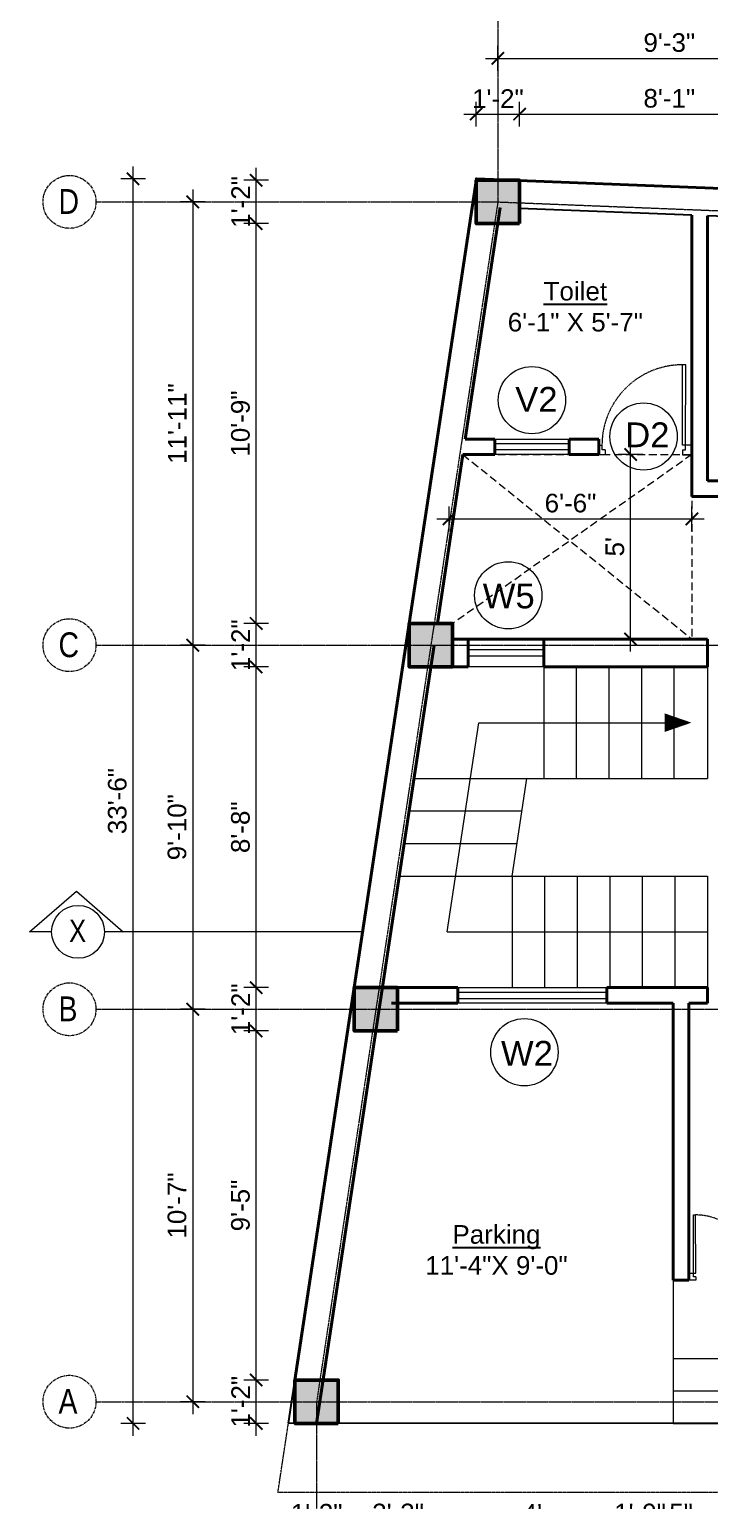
# Model space of a CAD drawing. Header units: inches. Extents: x 135267 to 147066, y -21506 to -19082.
# Drawn here: x 143731.6 to 143950.9, y -19794.2 to -19319.4 of the extents above; entities that cross this region are included whole.
import ezdxf

# ---------------------------------------------------------------- set-up
doc = ezdxf.new("R2010")
doc.units = ezdxf.units.IN
doc.header["$LTSCALE"] = 0.5
doc.header["$MEASUREMENT"] = 0
doc.header["$PDMODE"] = 66
doc.linetypes.add('CENTER', pattern=[2, 1.25, -0.25, 0.25, -0.25])
doc.linetypes.add('HIDDEN', pattern=[0.375, 0.25, -0.125])
for name, color, linetype, lineweight in [('Annotate-Lite.w', 177, 'Continuous', 9), ('Annotations-Bold.w', 177, 'Continuous', 13), ('C-COLUMN', 1, 'Continuous', 50), ('DIM', 4, 'Continuous', 5), ('DIM 1-100', 4, 'Continuous', 13), ('Door-Window.w', 4, 'Continuous', 15), ('HACTH', 253, 'Continuous', 9), ('stair', 132, 'Continuous', 13), ('TEXT', 220, 'Continuous', 9), ('Toilet', 7, 'Continuous', 25), ('wall', 1, 'Continuous', 40), ('window', 4, 'Continuous', 13)]:
    doc.layers.add(name, color=color, linetype=linetype, lineweight=lineweight)
doc.styles.add('ARAIL', font='ARIALN.TTF')
doc.styles.add('arial.', font='arial.ttf')
doc.styles.add('gaurav', font='arial.ttf')
doc.styles.get("Standard").update_dxf_attribs({"font": 'arial.ttf'})
doc.dimstyles.new('1 by 96', dxfattribs={"dimtxt": 6, "dimasz": 4, "dimexe": 4, "dimexo": 4, "dimgap": 2, "dimtad": 1, "dimdec": 0, "dimzin": 0, "dimdsep": 46, "dimlunit": 4, "dimtxsty": 'Standard', "dimblk": 'ARCHTICK', "dimcen": 0, "dimdle": 4, "dimadec": 0, "dimazin": 0, "dimtfac": 1, "dimtdec": 0, "dimtix": 1, "dimtofl": 0, "dimtmove": 1, "dimatfit": 3, "dimldrblk": 'ARCHTICK', "dimfxl": 4, "dimfxlon": 1, "dimtolj": 1, "dimtzin": 0, "dimlwd": -1, "dimlwe": -1, "dimarcsym": 0})

# ---------------------------------------------------------------- blocks, each defined once
blk = doc.blocks.new('FDFDRE')
at = {"ltscale": 3}
for p, q in [((165701.11, -58637.82), (165701.1, -58641.5)), ((165704.78, -58637.83), (165701.11, -58637.82)), ((165704.78, -58639.66), (165704.78, -58637.83)), ((165766.98, -58637.83), (165770.65, -58637.82)), ((165766.98, -58639.66), (165766.98, -58637.83)), ((165770.65, -58637.82), (165770.65, -58641.5)), ((165701.1, -58641.5), (165703.55, -58641.5)), ((165703.55, -58641.5), (165703.53, -58672.63)), ((165704.78, -58639.66), (165703.55, -58639.66)), ((165703.55, -58639.66), (165703.55, -58641.5)), ((165703.55, -58641.5), (165704.78, -58641.5)), ((165704.78, -58641.5), (165704.76, -58672.65)), ((165766.98, -58639.66), (165768.2, -58639.66)), ((165766.98, -58641.5), (165767, -58672.65)), ((165768.2, -58641.5), (165766.98, -58641.5)), ((165768.2, -58639.66), (165768.2, -58641.5)), ((165770.65, -58641.5), (165768.2, -58641.5)), ((165768.2, -58641.5), (165768.22, -58672.63)), ((165703.53, -58672.63), (165704.76, -58672.65)), ((165768.22, -58672.63), (165767, -58672.65))]:
    blk.add_line(p, q, dxfattribs=at)
at = {"layer": 'Door-Window.w', "color": 9, "linetype": 'HIDDEN', "lineweight": 18}
for centre, start, end in [((165704.78, -58641.5), 269.96183, 3.38353), ((165766.98, -58641.5), 176.61647, 270.03817)]:
    blk.add_arc(centre, 31.16, start, end, dxfattribs=at)
blk = doc.blocks.new('3-0')
at = {"ltscale": 3}
for p, q in [((11063.05, 10097.68), (11065.97, 10099.9)), ((11065.25, 10097.81), (11066.71, 10098.92)), ((11065.97, 10099.9), (11066.71, 10098.92)), ((11063.05, 10097.68), (11064.53, 10095.73)), ((11065.99, 10096.84), (11064.53, 10095.73)), ((11065.99, 10096.84), (11065.25, 10097.81)), ((11085.5, 10074.13), (11110.32, 10092.96)), ((11111.05, 10091.97), (11110.32, 10092.96)), ((11086.24, 10073.15), (11111.05, 10091.97)), ((11084.04, 10073.02), (11082.57, 10071.91)), ((11082.57, 10071.91), (11084.79, 10068.98)), ((11084.04, 10073.02), (11084.78, 10072.04)), ((11084.78, 10072.04), (11086.24, 10073.15)), ((11084.79, 10068.98), (11087.72, 10071.2)), ((11086.24, 10073.15), (11085.5, 10074.13)), ((11087.72, 10071.2), (11086.24, 10073.15))]:
    blk.add_line(p, q, dxfattribs=at)
at = {"layer": 'Door-Window.w', "color": 9, "linetype": 'HIDDEN', "lineweight": 18}
blk.add_arc((11085.5, 10074.13), 31.16, 37.1906, 127.1465, dxfattribs=at)
blk = doc.blocks.new('_ArchTick')
at = {"color": 0, "linetype": 'ByBlock', "const_width": 0.15}
blk.add_lwpolyline([(-0.5, -0.5), (0.5, 0.5)], dxfattribs=at)
blk = doc.blocks.new('*D33')
at = {"layer": 'Defpoints', "color": 0, "transparency": 16777216}
for p in [(143804.7, -19755.27), (143817.19, -19755.27), (143817.19, -19769.27)]:
    blk.add_point(p, dxfattribs=at)
at = {"layer": 'DIM 1-100', "color": 0, "transparency": 16777216}
for p, q in [((143808.7, -19755.27), (143800.7, -19755.27)), ((143804.7, -19773.27), (143804.7, -19751.27)), ((143808.7, -19769.27), (143800.7, -19769.27))]:
    blk.add_line(p, q, dxfattribs=at)
at = {"layer": 'DIM 1-100', "color": 0, "transparency": 16777216, "xscale": 4, "yscale": 4, "zscale": 4}
for p, rotation in [((143804.7, -19755.27), 90), ((143804.7, -19769.27), 270)]:
    blk.add_blockref('_ArchTick', p, dxfattribs=dict(at, rotation=rotation))
at = {"layer": 'DIM 1-100', "color": 0, "transparency": 16777216, "insert": (143799.69, -19762.27), "char_height": 6, "attachment_point": 5, "rotation": 90}
blk.add_mtext('\\A1;1\'-2"', dxfattribs=at)
blk = doc.blocks.new('*D34')
at = {"layer": 'Defpoints', "color": 0, "transparency": 16777216}
for p in [(143804.7, -19642.62), (143836.31, -19642.62), (143817.19, -19755.27)]:
    blk.add_point(p, dxfattribs=at)
at = {"layer": 'DIM 1-100', "color": 0, "transparency": 16777216}
for p, q in [((143804.7, -19759.27), (143804.7, -19638.62)), ((143808.7, -19642.62), (143800.7, -19642.62)), ((143808.7, -19755.27), (143800.7, -19755.27))]:
    blk.add_line(p, q, dxfattribs=at)
at = {"layer": 'DIM 1-100', "color": 0, "transparency": 16777216, "xscale": 4, "yscale": 4, "zscale": 4}
for p, rotation in [((143804.7, -19642.62), 90), ((143804.7, -19755.27), 270)]:
    blk.add_blockref('_ArchTick', p, dxfattribs=dict(at, rotation=rotation))
at = {"layer": 'DIM 1-100', "color": 0, "transparency": 16777216, "insert": (143799.64, -19698.95), "char_height": 6, "attachment_point": 5, "rotation": 90}
blk.add_mtext('\\A1;9\'-5"', dxfattribs=at)
blk = doc.blocks.new('*D35')
at = {"layer": 'Defpoints', "color": 0, "transparency": 16777216}
for p in [(143804.7, -19628.62), (143836.31, -19628.62), (143836.31, -19642.62)]:
    blk.add_point(p, dxfattribs=at)
at = {"layer": 'DIM 1-100', "color": 0, "transparency": 16777216}
for p, q in [((143804.7, -19646.62), (143804.7, -19624.62)), ((143808.7, -19628.62), (143800.7, -19628.62)), ((143808.7, -19642.62), (143800.7, -19642.62))]:
    blk.add_line(p, q, dxfattribs=at)
at = {"layer": 'DIM 1-100', "color": 0, "transparency": 16777216, "xscale": 4, "yscale": 4, "zscale": 4}
for p, rotation in [((143804.7, -19628.62), 90), ((143804.7, -19642.62), 270)]:
    blk.add_blockref('_ArchTick', p, dxfattribs=dict(at, rotation=rotation))
at = {"layer": 'DIM 1-100', "color": 0, "transparency": 16777216, "insert": (143799.69, -19635.62), "char_height": 6, "attachment_point": 5, "rotation": 90}
blk.add_mtext('\\A1;1\'-2"', dxfattribs=at)
blk = doc.blocks.new('*D36')
at = {"layer": 'Defpoints', "color": 0, "transparency": 16777216}
for p in [(143804.7, -19525.12), (143854.05, -19525.12), (143836.31, -19628.62)]:
    blk.add_point(p, dxfattribs=at)
at = {"layer": 'DIM 1-100', "color": 0, "transparency": 16777216}
for p, q in [((143804.7, -19632.62), (143804.7, -19521.12)), ((143808.7, -19525.12), (143800.7, -19525.12)), ((143808.7, -19628.62), (143800.7, -19628.62))]:
    blk.add_line(p, q, dxfattribs=at)
at = {"layer": 'DIM 1-100', "color": 0, "transparency": 16777216, "xscale": 4, "yscale": 4, "zscale": 4}
for p, rotation in [((143804.7, -19525.12), 90), ((143804.7, -19628.62), 270)]:
    blk.add_blockref('_ArchTick', p, dxfattribs=dict(at, rotation=rotation))
at = {"layer": 'DIM 1-100', "color": 0, "transparency": 16777216, "insert": (143799.64, -19576.87), "char_height": 6, "attachment_point": 5, "rotation": 90}
blk.add_mtext('\\A1;8\'-8"', dxfattribs=at)
blk = doc.blocks.new('*D37')
at = {"layer": 'Defpoints', "color": 0, "transparency": 16777216}
for p in [(143804.7, -19511.12), (143854.05, -19511.12), (143854.05, -19525.12)]:
    blk.add_point(p, dxfattribs=at)
at = {"layer": 'DIM 1-100', "color": 0, "transparency": 16777216}
for p, q in [((143804.7, -19529.12), (143804.7, -19507.12)), ((143808.7, -19511.12), (143800.7, -19511.12)), ((143808.7, -19525.12), (143800.7, -19525.12))]:
    blk.add_line(p, q, dxfattribs=at)
at = {"layer": 'DIM 1-100', "color": 0, "transparency": 16777216, "xscale": 4, "yscale": 4, "zscale": 4}
for p, rotation in [((143804.7, -19511.12), 90), ((143804.7, -19525.12), 270)]:
    blk.add_blockref('_ArchTick', p, dxfattribs=dict(at, rotation=rotation))
at = {"layer": 'DIM 1-100', "color": 0, "transparency": 16777216, "insert": (143799.69, -19518.12), "char_height": 6, "attachment_point": 5, "rotation": 90}
blk.add_mtext('\\A1;1\'-2"', dxfattribs=at)
blk = doc.blocks.new('*D38')
at = {"layer": 'Defpoints', "color": 0, "transparency": 16777216}
for p in [(143804.7, -19382.06), (143875.66, -19382.06), (143854.05, -19511.12)]:
    blk.add_point(p, dxfattribs=at)
at = {"layer": 'DIM 1-100', "color": 0, "transparency": 16777216}
for p, q in [((143804.7, -19515.12), (143804.7, -19378.06)), ((143808.7, -19382.06), (143800.7, -19382.06)), ((143808.7, -19511.12), (143800.7, -19511.12))]:
    blk.add_line(p, q, dxfattribs=at)
at = {"layer": 'DIM 1-100', "color": 0, "transparency": 16777216, "xscale": 4, "yscale": 4, "zscale": 4}
for p, rotation in [((143804.7, -19382.06), 90), ((143804.7, -19511.12), 270)]:
    blk.add_blockref('_ArchTick', p, dxfattribs=dict(at, rotation=rotation))
at = {"layer": 'DIM 1-100', "color": 0, "transparency": 16777216, "insert": (143799.64, -19446.59), "char_height": 6, "attachment_point": 5, "rotation": 90}
blk.add_mtext('\\A1;10\'-9"', dxfattribs=at)
blk = doc.blocks.new('*D39')
at = {"layer": 'Defpoints', "color": 0, "transparency": 16777216}
for p in [(143804.7, -19368.06), (143875.66, -19368.06), (143875.66, -19382.06)]:
    blk.add_point(p, dxfattribs=at)
at = {"layer": 'DIM 1-100', "color": 0, "transparency": 16777216}
for p, q in [((143804.7, -19386.06), (143804.7, -19364.06)), ((143808.7, -19368.06), (143800.7, -19368.06)), ((143808.7, -19382.06), (143800.7, -19382.06))]:
    blk.add_line(p, q, dxfattribs=at)
at = {"layer": 'DIM 1-100', "color": 0, "transparency": 16777216, "xscale": 4, "yscale": 4, "zscale": 4}
for p, rotation in [((143804.7, -19368.06), 90), ((143804.7, -19382.06), 270)]:
    blk.add_blockref('_ArchTick', p, dxfattribs=dict(at, rotation=rotation))
at = {"layer": 'DIM 1-100', "color": 0, "transparency": 16777216, "insert": (143799.69, -19375.06), "char_height": 6, "attachment_point": 5, "rotation": 90}
blk.add_mtext('\\A1;1\'-2"', dxfattribs=at)
blk = doc.blocks.new('*D40')
at = {"layer": 'Defpoints', "color": 0, "transparency": 16777216}
for p in [(143882.66, -19375.06), (143784.23, -19518.12), (143861.05, -19518.12)]:
    blk.add_point(p, dxfattribs=at)
at = {"layer": 'DIM 1-100', "color": 0, "transparency": 16777216}
for p, q in [((143784.23, -19371.06), (143784.23, -19522.12)), ((143788.23, -19375.06), (143780.23, -19375.06)), ((143788.23, -19518.12), (143780.23, -19518.12))]:
    blk.add_line(p, q, dxfattribs=at)
at = {"layer": 'DIM 1-100', "color": 0, "transparency": 16777216, "xscale": 4, "yscale": 4, "zscale": 4}
for p, rotation in [((143784.23, -19375.06), 90), ((143784.23, -19518.12), 270)]:
    blk.add_blockref('_ArchTick', p, dxfattribs=dict(at, rotation=rotation))
at = {"layer": 'DIM 1-100', "color": 0, "transparency": 16777216, "insert": (143779.22, -19446.59), "char_height": 6, "attachment_point": 5, "rotation": 90}
blk.add_mtext('\\A1;11\'-11"', dxfattribs=at)
blk = doc.blocks.new('*D41')
at = {"layer": 'Defpoints', "color": 0, "transparency": 16777216}
for p in [(143861.05, -19518.12), (143784.23, -19635.62), (143843.31, -19635.62)]:
    blk.add_point(p, dxfattribs=at)
at = {"layer": 'DIM 1-100', "color": 0, "transparency": 16777216}
for p, q in [((143788.23, -19518.12), (143780.23, -19518.12)), ((143784.23, -19514.12), (143784.23, -19639.62)), ((143788.23, -19635.62), (143780.23, -19635.62))]:
    blk.add_line(p, q, dxfattribs=at)
at = {"layer": 'DIM 1-100', "color": 0, "transparency": 16777216, "xscale": 4, "yscale": 4, "zscale": 4}
for p, rotation in [((143784.23, -19518.12), 90), ((143784.23, -19635.62), 270)]:
    blk.add_blockref('_ArchTick', p, dxfattribs=dict(at, rotation=rotation))
at = {"layer": 'DIM 1-100', "color": 0, "transparency": 16777216, "insert": (143779.17, -19576.87), "char_height": 6, "attachment_point": 5, "rotation": 90}
blk.add_mtext('\\A1;9\'-10"', dxfattribs=at)
blk = doc.blocks.new('*D42')
at = {"layer": 'Defpoints', "color": 0, "transparency": 16777216}
for p in [(143843.31, -19635.62), (143784.23, -19762.27), (143824.19, -19762.27)]:
    blk.add_point(p, dxfattribs=at)
at = {"layer": 'DIM 1-100', "color": 0, "transparency": 16777216}
for p, q in [((143784.23, -19631.62), (143784.23, -19766.27)), ((143788.23, -19635.62), (143780.23, -19635.62)), ((143788.23, -19762.27), (143780.23, -19762.27))]:
    blk.add_line(p, q, dxfattribs=at)
at = {"layer": 'DIM 1-100', "color": 0, "transparency": 16777216, "xscale": 4, "yscale": 4, "zscale": 4}
for p, rotation in [((143784.23, -19635.62), 90), ((143784.23, -19762.27), 270)]:
    blk.add_blockref('_ArchTick', p, dxfattribs=dict(at, rotation=rotation))
at = {"layer": 'DIM 1-100', "color": 0, "transparency": 16777216, "insert": (143779.17, -19698.95), "char_height": 6, "attachment_point": 5, "rotation": 90}
blk.add_mtext('\\A1;10\'-7"', dxfattribs=at)
blk = doc.blocks.new('*D43')
at = {"layer": 'Defpoints', "color": 0, "transparency": 16777216}
for p in [(143764.98, -19367.59), (143875.72, -19367.59), (143817.19, -19769.27)]:
    blk.add_point(p, dxfattribs=at)
at = {"layer": 'DIM 1-100', "color": 0, "transparency": 16777216}
for p, q in [((143764.98, -19773.27), (143764.98, -19363.59)), ((143768.98, -19367.59), (143760.98, -19367.59)), ((143768.98, -19769.27), (143760.98, -19769.27))]:
    blk.add_line(p, q, dxfattribs=at)
at = {"layer": 'DIM 1-100', "color": 0, "transparency": 16777216, "xscale": 4, "yscale": 4, "zscale": 4}
for p, rotation in [((143764.98, -19367.59), 90), ((143764.98, -19769.27), 270)]:
    blk.add_blockref('_ArchTick', p, dxfattribs=dict(at, rotation=rotation))
at = {"layer": 'DIM 1-100', "color": 0, "transparency": 16777216, "insert": (143759.91, -19568.43), "char_height": 6, "attachment_point": 5, "rotation": 90}
blk.add_mtext('\\A1;33\'-6"', dxfattribs=at)
blk = doc.blocks.new('*D44')
at = {"layer": 'Defpoints', "color": 0, "transparency": 16777216}
for p in [(143889.66, -19346.72), (143875.66, -19368.06), (143889.66, -19368.06)]:
    blk.add_point(p, dxfattribs=at)
at = {"layer": 'DIM 1-100', "color": 0, "transparency": 16777216}
for p, q in [((143871.66, -19346.72), (143893.66, -19346.72)), ((143875.66, -19350.72), (143875.66, -19342.72)), ((143889.66, -19350.72), (143889.66, -19342.72))]:
    blk.add_line(p, q, dxfattribs=at)
at = {"layer": 'DIM 1-100', "color": 0, "transparency": 16777216, "xscale": 4, "yscale": 4, "zscale": 4, "rotation": 180}
blk.add_blockref('_ArchTick', (143875.66, -19346.72), dxfattribs=at)
at = {"layer": 'DIM 1-100', "color": 0, "transparency": 16777216, "xscale": 4, "yscale": 4, "zscale": 4}
blk.add_blockref('_ArchTick', (143889.66, -19346.72), dxfattribs=at)
at = {"layer": 'DIM 1-100', "color": 0, "transparency": 16777216, "insert": (143882.66, -19341.71), "char_height": 6, "attachment_point": 5}
blk.add_mtext('\\A1;1\'-2"', dxfattribs=at)
blk = doc.blocks.new('*D45')
at = {"layer": 'Defpoints', "color": 0, "transparency": 16777216}
for p in [(143986.25, -19346.72), (143889.66, -19368.06), (143986.25, -19372.5)]:
    blk.add_point(p, dxfattribs=at)
at = {"layer": 'DIM 1-100', "color": 0, "transparency": 16777216}
for p, q in [((143885.66, -19346.72), (143990.25, -19346.72)), ((143889.66, -19350.72), (143889.66, -19342.72)), ((143986.25, -19350.72), (143986.25, -19342.72))]:
    blk.add_line(p, q, dxfattribs=at)
at = {"layer": 'DIM 1-100', "color": 0, "transparency": 16777216, "xscale": 4, "yscale": 4, "zscale": 4, "rotation": 180}
blk.add_blockref('_ArchTick', (143889.66, -19346.72), dxfattribs=at)
at = {"layer": 'DIM 1-100', "color": 0, "transparency": 16777216, "xscale": 4, "yscale": 4, "zscale": 4}
blk.add_blockref('_ArchTick', (143986.25, -19346.72), dxfattribs=at)
at = {"layer": 'DIM 1-100', "color": 0, "transparency": 16777216, "insert": (143937.96, -19341.66), "char_height": 6, "attachment_point": 5}
blk.add_mtext('\\A1;8\'-1"', dxfattribs=at)
blk = doc.blocks.new('*D66')
at = {"layer": 'Defpoints', "color": 0, "transparency": 16777216}
for p in [(143993.25, -19328.72), (143882.66, -19368.06), (143993.25, -19372.23)]:
    blk.add_point(p, dxfattribs=at)
at = {"layer": 'DIM 1-100', "color": 0, "transparency": 16777216}
for p, q in [((143882.66, -19332.72), (143882.66, -19324.72)), ((143993.25, -19332.72), (143993.25, -19324.72)), ((143878.66, -19328.72), (143997.25, -19328.72))]:
    blk.add_line(p, q, dxfattribs=at)
at = {"layer": 'DIM 1-100', "color": 0, "transparency": 16777216, "xscale": 4, "yscale": 4, "zscale": 4, "rotation": 180}
blk.add_blockref('_ArchTick', (143882.66, -19328.72), dxfattribs=at)
at = {"layer": 'DIM 1-100', "color": 0, "transparency": 16777216, "xscale": 4, "yscale": 4, "zscale": 4}
blk.add_blockref('_ArchTick', (143993.25, -19328.72), dxfattribs=at)
at = {"layer": 'DIM 1-100', "color": 0, "transparency": 16777216, "insert": (143937.96, -19323.66), "char_height": 6, "attachment_point": 5}
blk.add_mtext('\\A1;9\'-3"', dxfattribs=at)
blk = doc.blocks.new('*D68')
at = {"layer": 'Defpoints', "color": 0, "transparency": 16777216}
for p in [(143875.72, -19310.72), (143875.72, -19367.59), (144118.49, -19377.17)]:
    blk.add_point(p, dxfattribs=at)
at = {"layer": 'DIM 1-100', "color": 0, "transparency": 16777216}
for p, q in [((143875.72, -19314.72), (143875.72, -19306.72)), ((144118.49, -19314.72), (144118.49, -19306.72)), ((144122.49, -19310.72), (143871.72, -19310.72))]:
    blk.add_line(p, q, dxfattribs=at)
at = {"layer": 'DIM 1-100', "color": 0, "transparency": 16777216, "xscale": 4, "yscale": 4, "zscale": 4, "rotation": 180}
blk.add_blockref('_ArchTick', (143875.72, -19310.72), dxfattribs=at)
at = {"layer": 'DIM 1-100', "color": 0, "transparency": 16777216, "xscale": 4, "yscale": 4, "zscale": 4}
blk.add_blockref('_ArchTick', (144118.49, -19310.72), dxfattribs=at)
at = {"layer": 'DIM 1-100', "color": 0, "transparency": 16777216, "insert": (143997.1, -19305.66), "char_height": 6, "attachment_point": 5}
blk.add_mtext('\\A1;20\'-3"', dxfattribs=at)
blk = doc.blocks.new('*D69')
at = {"layer": 'Defpoints', "color": 0, "transparency": 16777216}
for p in [(143817.19, -19769.27), (143831.19, -19769.27), (143831.19, -19803.27)]:
    blk.add_point(p, dxfattribs=at)
at = {"layer": 'DIM 1-100', "color": 0, "transparency": 16777216}
for p, q in [((143817.19, -19799.27), (143817.19, -19807.27)), ((143831.19, -19799.27), (143831.19, -19807.27)), ((143813.19, -19803.27), (143835.19, -19803.27))]:
    blk.add_line(p, q, dxfattribs=at)
at = {"layer": 'DIM 1-100', "color": 0, "transparency": 16777216, "xscale": 4, "yscale": 4, "zscale": 4, "rotation": 180}
blk.add_blockref('_ArchTick', (143817.19, -19803.27), dxfattribs=at)
at = {"layer": 'DIM 1-100', "color": 0, "transparency": 16777216, "xscale": 4, "yscale": 4, "zscale": 4}
blk.add_blockref('_ArchTick', (143831.19, -19803.27), dxfattribs=at)
at = {"layer": 'DIM 1-100', "color": 0, "transparency": 16777216, "insert": (143824.19, -19798.26), "char_height": 6, "attachment_point": 5}
blk.add_mtext('\\A1;1\'-2"', dxfattribs=at)
blk = doc.blocks.new('*D70')
at = {"layer": 'Defpoints', "color": 0, "transparency": 16777216}
for p in [(143869.78, -19633.62), (143831.19, -19769.27), (143869.78, -19803.27)]:
    blk.add_point(p, dxfattribs=at)
at = {"layer": 'DIM 1-100', "color": 0, "transparency": 16777216}
for p, q in [((143831.19, -19799.27), (143831.19, -19807.27)), ((143869.78, -19799.27), (143869.78, -19807.27)), ((143827.19, -19803.27), (143873.78, -19803.27))]:
    blk.add_line(p, q, dxfattribs=at)
at = {"layer": 'DIM 1-100', "color": 0, "transparency": 16777216, "xscale": 4, "yscale": 4, "zscale": 4, "rotation": 180}
blk.add_blockref('_ArchTick', (143831.19, -19803.27), dxfattribs=at)
at = {"layer": 'DIM 1-100', "color": 0, "transparency": 16777216, "xscale": 4, "yscale": 4, "zscale": 4}
blk.add_blockref('_ArchTick', (143869.78, -19803.27), dxfattribs=at)
at = {"layer": 'DIM 1-100', "color": 0, "transparency": 16777216, "insert": (143850.48, -19798.21), "char_height": 6, "attachment_point": 5}
blk.add_mtext('\\A1;3\'-3"', dxfattribs=at)
blk = doc.blocks.new('*D71')
at = {"layer": 'Defpoints', "color": 0, "transparency": 16777216}
for p in [(143869.78, -19633.62), (143917.78, -19633.62), (143917.78, -19803.27)]:
    blk.add_point(p, dxfattribs=at)
at = {"layer": 'DIM 1-100', "color": 0, "transparency": 16777216}
for p, q in [((143869.78, -19799.27), (143869.78, -19807.27)), ((143917.78, -19799.27), (143917.78, -19807.27)), ((143865.78, -19803.27), (143921.78, -19803.27))]:
    blk.add_line(p, q, dxfattribs=at)
at = {"layer": 'DIM 1-100', "color": 0, "transparency": 16777216, "xscale": 4, "yscale": 4, "zscale": 4, "rotation": 180}
blk.add_blockref('_ArchTick', (143869.78, -19803.27), dxfattribs=at)
at = {"layer": 'DIM 1-100', "color": 0, "transparency": 16777216, "xscale": 4, "yscale": 4, "zscale": 4}
blk.add_blockref('_ArchTick', (143917.78, -19803.27), dxfattribs=at)
at = {"layer": 'DIM 1-100', "color": 0, "transparency": 16777216, "insert": (143893.78, -19798.27), "char_height": 6, "attachment_point": 5}
blk.add_mtext("\\A1;4'", dxfattribs=at)
blk = doc.blocks.new('*D72')
at = {"layer": 'Defpoints', "color": 0, "transparency": 16777216}
for p in [(143917.78, -19633.62), (143939.25, -19633.62), (143939.25, -19803.27)]:
    blk.add_point(p, dxfattribs=at)
at = {"layer": 'DIM 1-100', "color": 0, "transparency": 16777216}
for p, q in [((143917.78, -19799.27), (143917.78, -19807.27)), ((143939.25, -19799.27), (143939.25, -19807.27)), ((143913.78, -19803.27), (143943.25, -19803.27))]:
    blk.add_line(p, q, dxfattribs=at)
at = {"layer": 'DIM 1-100', "color": 0, "transparency": 16777216, "xscale": 4, "yscale": 4, "zscale": 4, "rotation": 180}
blk.add_blockref('_ArchTick', (143917.78, -19803.27), dxfattribs=at)
at = {"layer": 'DIM 1-100', "color": 0, "transparency": 16777216, "xscale": 4, "yscale": 4, "zscale": 4}
blk.add_blockref('_ArchTick', (143939.25, -19803.27), dxfattribs=at)
at = {"layer": 'DIM 1-100', "color": 0, "transparency": 16777216, "insert": (143928.52, -19798.21), "char_height": 6, "attachment_point": 5}
blk.add_mtext('\\A1;1\'-9"', dxfattribs=at)
blk = doc.blocks.new('*D73')
at = {"layer": 'Defpoints', "color": 0, "transparency": 16777216}
for p in [(143939.25, -19633.62), (143944.25, -19723.03), (143944.25, -19803.27)]:
    blk.add_point(p, dxfattribs=at)
at = {"layer": 'DIM 1-100', "color": 0, "transparency": 16777216}
for p, q in [((143939.25, -19799.27), (143939.25, -19807.27)), ((143944.25, -19799.27), (143944.25, -19807.27))]:
    blk.add_line(p, q, dxfattribs=at)
at = {"layer": 'DIM 1-100', "color": 0, "transparency": 16777216, "insert": (143941.75, -19798.22), "char_height": 6, "attachment_point": 5}
blk.add_mtext('\\A1;5"', dxfattribs=at)
blk = doc.blocks.new('*D74')
at = {"layer": 'Defpoints', "color": 0, "transparency": 16777216}
for p in [(143944.25, -19723.03), (143986.25, -19769.27), (143986.25, -19803.27)]:
    blk.add_point(p, dxfattribs=at)
at = {"layer": 'DIM 1-100', "color": 0, "transparency": 16777216}
for p, q in [((143944.25, -19799.27), (143944.25, -19807.27)), ((143986.25, -19799.27), (143986.25, -19807.27)), ((143940.25, -19803.27), (143990.25, -19803.27))]:
    blk.add_line(p, q, dxfattribs=at)
at = {"layer": 'DIM 1-100', "color": 0, "transparency": 16777216, "xscale": 4, "yscale": 4, "zscale": 4, "rotation": 180}
blk.add_blockref('_ArchTick', (143944.25, -19803.27), dxfattribs=at)
at = {"layer": 'DIM 1-100', "color": 0, "transparency": 16777216, "xscale": 4, "yscale": 4, "zscale": 4}
blk.add_blockref('_ArchTick', (143986.25, -19803.27), dxfattribs=at)
at = {"layer": 'DIM 1-100', "color": 0, "transparency": 16777216, "insert": (143965.25, -19798.21), "char_height": 6, "attachment_point": 5}
blk.add_mtext('\\A1;3\'-6"', dxfattribs=at)
blk = doc.blocks.new('*D80')
at = {"layer": 'Defpoints', "color": 0, "transparency": 16777216}
for p in [(143824.19, -19769.19), (143993.25, -19769.27), (143993.25, -19821.27)]:
    blk.add_point(p, dxfattribs=at)
at = {"layer": 'DIM 1-100', "color": 0, "transparency": 16777216}
for p, q in [((143824.19, -19817.27), (143824.19, -19825.27)), ((143993.25, -19817.27), (143993.25, -19825.27)), ((143820.19, -19821.27), (143997.25, -19821.27))]:
    blk.add_line(p, q, dxfattribs=at)
at = {"layer": 'DIM 1-100', "color": 0, "transparency": 16777216, "xscale": 4, "yscale": 4, "zscale": 4, "rotation": 180}
blk.add_blockref('_ArchTick', (143824.19, -19821.27), dxfattribs=at)
at = {"layer": 'DIM 1-100', "color": 0, "transparency": 16777216, "xscale": 4, "yscale": 4, "zscale": 4}
blk.add_blockref('_ArchTick', (143993.25, -19821.27), dxfattribs=at)
at = {"layer": 'DIM 1-100', "color": 0, "transparency": 16777216, "insert": (143908.72, -19816.26), "char_height": 6, "attachment_point": 5}
blk.add_mtext('\\A1;14\'-1"', dxfattribs=at)
blk = doc.blocks.new('*D82')
at = {"layer": 'Defpoints', "color": 0, "transparency": 16777216}
for p in [(143817.19, -19769.27), (144118.49, -19769.27), (143817.19, -19839.27)]:
    blk.add_point(p, dxfattribs=at)
at = {"layer": 'DIM 1-100', "color": 0, "transparency": 16777216}
for p, q in [((143817.19, -19835.27), (143817.19, -19843.27)), ((144118.49, -19835.27), (144118.49, -19843.27)), ((144122.49, -19839.27), (143813.19, -19839.27))]:
    blk.add_line(p, q, dxfattribs=at)
at = {"layer": 'DIM 1-100', "color": 0, "transparency": 16777216, "xscale": 4, "yscale": 4, "zscale": 4, "rotation": 180}
blk.add_blockref('_ArchTick', (143817.19, -19839.27), dxfattribs=at)
at = {"layer": 'DIM 1-100', "color": 0, "transparency": 16777216, "xscale": 4, "yscale": 4, "zscale": 4}
blk.add_blockref('_ArchTick', (144118.49, -19839.27), dxfattribs=at)
at = {"layer": 'DIM 1-100', "color": 0, "transparency": 16777216, "insert": (143967.84, -19834.21), "char_height": 6, "attachment_point": 5}
blk.add_mtext('\\A1;25\'-1"', dxfattribs=at)
blk = doc.blocks.new('*D85')
at = {"layer": 'Defpoints', "color": 0, "transparency": 16777216}
for p in [(143925.48, -19456.58), (143945.25, -19456.58), (143945.25, -19516.12)]:
    blk.add_point(p, dxfattribs=at)
at = {"layer": 'DIM 1-100', "color": 0, "transparency": 16777216}
for p, q in [((143929.48, -19456.58), (143921.48, -19456.58)), ((143925.48, -19520.12), (143925.48, -19452.58)), ((143929.48, -19516.12), (143921.48, -19516.12))]:
    blk.add_line(p, q, dxfattribs=at)
at = {"layer": 'DIM 1-100', "color": 0, "transparency": 16777216, "xscale": 4, "yscale": 4, "zscale": 4}
for p, rotation in [((143925.48, -19456.58), 90), ((143925.48, -19516.12), 270)]:
    blk.add_blockref('_ArchTick', p, dxfattribs=dict(at, rotation=rotation))
at = {"layer": 'DIM 1-100', "color": 0, "transparency": 16777216, "insert": (143920.42, -19486.35), "char_height": 6, "attachment_point": 5, "rotation": 90}
blk.add_mtext("\\A1;5'", dxfattribs=at)
blk = doc.blocks.new('*D86')
at = {"layer": 'Defpoints', "color": 0, "transparency": 16777216}
for p in [(143945.25, -19477.35), (143866.92, -19486.16), (143945.25, -19486.35)]:
    blk.add_point(p, dxfattribs=at)
at = {"layer": 'DIM 1-100', "color": 0, "transparency": 16777216}
for p, q in [((143866.92, -19481.35), (143866.92, -19473.35)), ((143945.25, -19481.35), (143945.25, -19473.35)), ((143862.92, -19477.35), (143949.25, -19477.35))]:
    blk.add_line(p, q, dxfattribs=at)
at = {"layer": 'DIM 1-100', "color": 0, "transparency": 16777216, "xscale": 4, "yscale": 4, "zscale": 4, "rotation": 180}
blk.add_blockref('_ArchTick', (143866.92, -19477.35), dxfattribs=at)
at = {"layer": 'DIM 1-100', "color": 0, "transparency": 16777216, "xscale": 4, "yscale": 4, "zscale": 4}
blk.add_blockref('_ArchTick', (143945.25, -19477.35), dxfattribs=at)
at = {"layer": 'DIM 1-100', "color": 0, "transparency": 16777216, "insert": (143906.09, -19472.29), "char_height": 6, "attachment_point": 5}
blk.add_mtext('\\A1;6\'-6"', dxfattribs=at)

msp = doc.modelspace()

# ---------------------------------------------------------------- hatches: boundary and pattern name
at = {"layer": 'C-COLUMN'}
h = msp.add_hatch(color=256, dxfattribs=at)
h.dxf.hatch_style = 1
h.paths.add_polyline_path([(143875.66, -19368.06), (143875.66, -19382.06), (143889.66, -19382.06), (143889.66, -19368.06)])
h = msp.add_hatch(color=256, dxfattribs=at)
h.dxf.hatch_style = 1
h.paths.add_polyline_path([(143854.05, -19511.12), (143854.05, -19525.12), (143868.05, -19525.12), (143868.05, -19511.12)])
h = msp.add_hatch(color=256, dxfattribs=at)
h.dxf.hatch_style = 1
h.paths.add_polyline_path([(143836.31, -19628.62), (143836.31, -19642.62), (143850.31, -19642.62), (143850.31, -19628.62)])
h = msp.add_hatch(color=256, dxfattribs=at)
h.dxf.hatch_style = 1
h.paths.add_polyline_path([(143817.19, -19755.27), (143817.19, -19769.27), (143831.19, -19769.27), (143831.19, -19755.27)])

# ---------------------------------------------------------------- linework, layer by layer
at = {"layer": 'Annotate-Lite.w', "ltscale": 0.005}
for centre in [(143893.63, -19439.04), (143929.66, -19450.77), (143886.01, -19502.02), (143891.21, -19649.48)]:
    msp.add_circle(centre, 10.86, dxfattribs=at)
at = {"layer": 'Annotations-Bold.w', "linetype": 'CENTER', "ltscale": 0.3}
for p, q in [((143753, -19518.12), (144199.76, -19518.12)), ((143753, -19635.62), (144199.76, -19635.62)), ((143753, -19762.27), (144199.76, -19762.27))]:
    msp.add_line(p, q, dxfattribs=at)
for points in [[(143882.66, -19292.05), (143882.66, -19375.06), (143861.05, -19518.12), (143843.31, -19635.62), (143824.19, -19762.27), (143824.19, -19852.27)], [(143753, -19375.06), (143882.66, -19375.06), (144111.49, -19384.17), (144199.76, -19384.17)]]:
    msp.add_lwpolyline(points, dxfattribs=at)
at = {"layer": 'Annotations-Bold.w', "linetype": 'CENTER', "ltscale": 1.5}
for centre in [(143744.47, -19375.06), (143744.47, -19518.12), (143744.47, -19635.62), (143744.47, -19762.27)]:
    msp.add_circle(centre, 8.53, dxfattribs=at)
at = {"layer": 'C-COLUMN'}
for points in [[(143889.66, -19382.06), (143889.66, -19368.06), (143875.66, -19368.06), (143875.66, -19382.06)], [(143868.05, -19525.12), (143868.05, -19511.12), (143854.05, -19511.12), (143854.05, -19525.12)], [(143850.31, -19642.62), (143850.31, -19628.62), (143836.31, -19628.62), (143836.31, -19642.62)], [(143831.19, -19769.27), (143831.19, -19755.27), (143817.19, -19755.27), (143817.19, -19769.27)]]:
    msp.add_lwpolyline(points, close=True, dxfattribs=at)
at = {"layer": 'Defpoints'}
msp.add_lwpolyline([(143875.72, -19367.59), (144118.49, -19377.17), (144118.49, -19769.27), (143815.09, -19769.16), (143875.72, -19367.59)], dxfattribs=at)
at = {"layer": 'DIM'}
for p, q in [((143866.33, -19610.62), (143876.52, -19543.12)), ((143876.52, -19543.12), (143936.45, -19543.12, 0)), ((143866.33, -19610.62), (143950.25, -19610.62))]:
    msp.add_line(p, q, dxfattribs=at)
at = {"layer": 'HACTH', "linetype": 'HIDDEN', "ltscale": 20}
for p, q in [((143945.25, -19456.58), (143868.05, -19511.12)), ((143871.39, -19456.58), (143945.25, -19516.12))]:
    msp.add_line(p, q, dxfattribs=at)
at = {"layer": 'HACTH', "linetype": 'HIDDEN', "ltscale": 0.3}
for p, q in [((143811.7, -19791.6), (143816.89, -19757.27)), ((143989.25, -19791.6), (143811.7, -19791.6))]:
    msp.add_line(p, q, dxfattribs=at)
at = {"layer": 'HACTH', "linetype": 'HIDDEN', "ltscale": 20}
msp.add_lwpolyline([(143945.25, -19456.58), (143945.25, -19516.12), (143868.05, -19516.12), (143868.05, -19511.12), (143863.15, -19511.12), (143871.39, -19456.58), (143945.25, -19456.58)], dxfattribs=at)
at = {"layer": 'stair', "linetype": 'ByBlock'}
for p, q in [((143950.25, -19525.12), (143950.25, -19561.12)), ((143855.6, -19561.12), (143892.01, -19561.12)), ((143887.25, -19592.62), (143892.01, -19561.12)), ((143892.01, -19561.12), (143950.25, -19561.12)), ((143854.02, -19571.62), (143890.43, -19571.62)), ((143852.43, -19582.12), (143888.84, -19582.12)), ((143850.85, -19592.62), (143887.25, -19592.62)), ((143887.25, -19592.62), (143950.25, -19592.62)), ((143887.25, -19592.62), (143887.25, -19628.62)), ((143897.75, -19592.62), (143897.75, -19628.62)), ((143908.25, -19592.62), (143908.25, -19628.62)), ((143918.75, -19592.62), (143918.75, -19628.62)), ((143929.25, -19592.62), (143929.25, -19628.62)), ((143939.75, -19592.62), (143939.75, -19628.62)), ((143950.25, -19592.62), (143950.25, -19628.62)), ((143939.25, -19723.03), (143939.25, -19769.27)), ((143939.25, -19748.27), (143986.25, -19748.27)), ((143939.25, -19758.77), (143986.25, -19758.77)), ((143939.25, -19769.27), (143986.25, -19769.27))]:
    msp.add_line(p, q, dxfattribs=at)
for points in [[(143897.45, -19525.12), (143897.45, -19561.12)], [(143907.95, -19525.12), (143907.95, -19561.12)], [(143918.45, -19525.12), (143918.45, -19561.12)], [(143928.95, -19525.12), (143928.95, -19561.12)], [(143939.45, -19525.12), (143939.45, -19561.12)]]:
    msp.add_lwpolyline(points, dxfattribs=at)
at = {"layer": 'stair', "linetype": 'ByBlock', "elevation": 0}
msp.add_lwpolyline([(143936.45, -19543.12, 6, 0, 0), (143945.13, -19543.12, 0, 0, 0)], format="xyseb", dxfattribs=at)
at = {"layer": 'TEXT'}
for points in [[(143738.69, -19610.62), (143731.55, -19610.62), (143746.69, -19597.54), (143761.83, -19610.62)], [(143839.03, -19610.62), (143755.76, -19610.62)]]:
    msp.add_lwpolyline(points, dxfattribs=at)
msp.add_circle((143747.23, -19610.62), 8.53, dxfattribs=at)
at = {"layer": 'Toilet'}
for p, q in [((144118.49, -19377.17), (143875.72, -19367.59)), ((144118.49, -19377.17), (143875.72, -19367.59)), ((143945.25, -19379.34), (143889.66, -19377.15)), ((144118.49, -19386.17), (143950.25, -19379.54))]:
    msp.add_line(p, q, dxfattribs=at)
at = {"layer": 'wall'}
for p, q in [((143875.72, -19367.59), (143862.28, -19456.58)), ((143875.72, -19367.59), (143862.28, -19456.58)), ((143945.25, -19470.12), (143945.25, -19379.34)), ((143950.25, -19465.12), (143950.25, -19379.54)), ((143872.14, -19451.58), (143881.7, -19451.58)), ((143881.7, -19451.58), (143881.7, -19456.58)), ((143905.7, -19451.58), (143905.7, -19456.58)), ((143905.7, -19451.58), (143915.25, -19451.58)), ((143915.25, -19451.58), (143915.25, -19456.58)), ((143862.28, -19456.58), (143854.05, -19511.12)), ((143871.39, -19456.58), (143881.7, -19456.58)), ((143905.7, -19456.58), (143915.25, -19456.58)), ((143950.25, -19465.12), (143991.25, -19465.12)), ((143945.25, -19470.12), (143991.25, -19470.12)), ((143854.05, -19511.12), (143817.19, -19755.27)), ((143854.05, -19511.12), (143817.19, -19755.27)), ((143950.25, -19516.12), (143868.05, -19516.12)), ((143873.05, -19525.12), (143873.05, -19516.12)), ((143897.45, -19525.12), (143897.45, -19516.12)), ((143950.25, -19525.12), (143950.25, -19516.12)), ((143873.05, -19525.12), (143861.04, -19525.12)), ((143950.25, -19525.12), (143897.45, -19525.12)), ((143869.78, -19628.62), (143845.41, -19628.62)), ((143869.78, -19628.62), (143845.41, -19628.62)), ((143869.78, -19633.62), (143869.78, -19628.62)), ((143950.25, -19628.62), (143917.78, -19628.62)), ((143950.25, -19628.62), (143917.78, -19628.62)), ((143917.78, -19633.62), (143917.78, -19628.62)), ((143950.25, -19633.62), (143950.25, -19628.62)), ((143869.78, -19633.62), (143848.31, -19633.62)), ((143939.25, -19633.62), (143917.78, -19633.62)), ((143939.25, -19723.03), (143939.25, -19633.62)), ((143950.25, -19633.62), (143944.25, -19633.62)), ((143944.25, -19723.03), (143944.25, -19633.62)), ((143939.25, -19723.03), (143944.25, -19723.03))]:
    msp.add_line(p, q, dxfattribs=at)
for points in [[(144118.49, -19415.14), (144118.49, -19377.17), (143875.72, -19367.59), (143862.28, -19456.58)], [(143883.42, -19376.9), (143872.14, -19451.58)], [(143875.38, -19430.12), (143872.14, -19451.58)], [(143871.39, -19456.58), (143863.15, -19511.12)], [(143871.39, -19456.58), (143863.15, -19511.12)], [(143854.05, -19511.12), (143817.19, -19755.27)], [(143862.09, -19518.12), (143824.18, -19769.27)], [(143862.09, -19518.12), (143824.18, -19769.27)]]:
    msp.add_lwpolyline(points, dxfattribs=at)
at = {"layer": 'window'}
for p, q in [((143881.7, -19451.58), (143905.7, -19451.58)), ((143905.7, -19453.08), (143881.7, -19453.08)), ((143905.7, -19455.08), (143881.7, -19455.08)), ((143905.7, -19456.58), (143881.7, -19456.58)), ((143897.45, -19516.12), (143873.05, -19516.12)), ((143873.05, -19519.52), (143897.45, -19519.52)), ((143873.05, -19521.52), (143897.45, -19521.52)), ((143897.45, -19525.12), (143873.05, -19525.12)), ((143869.78, -19628.62), (143917.78, -19628.62)), ((143869.78, -19630.12), (143917.78, -19630.12)), ((143869.78, -19632.12), (143917.78, -19632.12)), ((143917.78, -19633.62), (143869.78, -19633.62))]:
    msp.add_line(p, q, dxfattribs=at)

# ---------------------------------------------------------------- block references
at = {"layer": 'Door-Window.w', "linetype": 'ByBlock', "xscale": 0.8331589850765497, "yscale": 0.8331589850765497, "zscale": 0.8331589850765497, "rotation": 52.73306286131275}
msp.add_blockref('3-0', (145029.16, -31886.21), dxfattribs=at)
at = {"layer": 'Door-Window.w', "ltscale": 0.005, "xscale": 0.6039383709985556, "yscale": 0.6039383709985556, "zscale": 0.6039383709985556, "rotation": 180}
msp.add_blockref('FDFDRE', (244059.51, -55136.66), dxfattribs=at)

# ---------------------------------------------------------------- texts
at = {"layer": 'Annotate-Lite.w', "ltscale": 0.005, "char_height": 8, "attachment_point": 1, "style": 'gaurav'}
for s, insert in [('V2', (143888.25, -19434.77)), ('D2', (143923.74, -19446.22)), ('W5', (143877.78, -19498.23)), ('W2', (143883.66, -19645.83))]:
    msp.add_mtext_dynamic_manual_height_columns(s, width=8, gutter_width=100, heights=[0], dxfattribs=dict(at, insert=insert))
at = {"layer": 'Annotations-Bold.w', "linetype": 'CENTER', "ltscale": 1.5, "char_height": 8, "attachment_point": 1, "style": 'ARAIL'}
for s, insert in [('D', (143740.93, -19370.92)), ('C', (143740.93, -19513.98)), ('B', (143740.93, -19631.48)), ('A', (143740.93, -19758.13))]:
    msp.add_mtext_dynamic_manual_height_columns(s, width=6.5393, gutter_width=100, heights=[0], dxfattribs=dict(at, insert=insert))
at = {"layer": 'TEXT', "lineweight": -2, "char_height": 6, "width": 127.5059, "attachment_point": 5, "style": 'arial.'}
for s, insert in [('{\\LToilet\\P}6\'-1" X 5\'-7"', (143907.65, -19408.91)), ('{\\LParking\\P}11\'-4"X 9\'-0"', (143882.2, -19713.32))]:
    msp.add_mtext(s, dxfattribs=dict(at, insert=insert))
at = {"layer": 'TEXT', "insert": (143749.83, -19606.69), "char_height": 7.2, "attachment_point": 3, "style": 'ARAIL'}
msp.add_mtext_dynamic_manual_height_columns('X', width=125.4648, gutter_width=90, heights=[0], dxfattribs=at)

# ---------------------------------------------------------------- dimensions: what is measured, and where the dimension line sits
at = {"layer": 'DIM 1-100'}
for base, p1, p2, angle, picture, middle in [((143875.72, -19310.72), (144118.49, -19377.17), (143875.72, -19367.59), 180, '*D68', (143997.1, -19305.66)), ((143993.25, -19328.72), (143882.66, -19368.06), (143993.25, -19372.23), 180, '*D66', (143937.96, -19323.66)), ((143986.25, -19346.72), (143889.66, -19368.06), (143986.25, -19372.5), 180, '*D45', (143937.96, -19341.66)), ((143764.98, -19367.59), (143817.19, -19769.27), (143875.72, -19367.59), 90, '*D43', (143759.91, -19568.43)), ((143784.23, -19518.12), (143882.66, -19375.06), (143861.05, -19518.12), 90, '*D40', (143779.22, -19446.59)), ((143804.7, -19382.06), (143854.05, -19511.12), (143875.66, -19382.06), 90, '*D38', (143799.64, -19446.59)), ((143925.48, -19456.58), (143945.25, -19516.12), (143945.25, -19456.58), 90, '*D85', (143920.42, -19486.35)), ((143945.25, -19477.35), (143866.92, -19486.16), (143945.25, -19486.35), 180, '*D86', (143906.09, -19472.29)), ((143784.23019731, -19635.62191281), (143861.04960916, -19518.12191281), (143843.30904466, -19635.62191281), 90, '*D41', (143779.16675938, -19576.87191281)), ((143804.69894731, -19525.12191281), (143836.30904466, -19628.62191281), (143854.04960916, -19525.12191281), 90, '*D36', (143799.63550938, -19576.87191281)), ((143784.23, -19762.27), (143843.31, -19635.62), (143824.19, -19762.27), 90, '*D42', (143779.17, -19698.95)), ((143869.78, -19803.27), (143831.19, -19769.27), (143869.78, -19633.62), 180, '*D70', (143850.48, -19798.21)), ((143917.78, -19803.27), (143869.78, -19633.62), (143917.78, -19633.62), 180, '*D71', (143893.78, -19798.27)), ((143939.25, -19803.27), (143917.78, -19633.62), (143939.25, -19633.62), 180, '*D72', (143928.52, -19798.21)), ((143944.25, -19803.27), (143939.25, -19633.62), (143944.25, -19723.03), 180, '*D73', (143941.75, -19798.22)), ((143804.7, -19642.62), (143817.19, -19755.27), (143836.31, -19642.62), 90, '*D34', (143799.64, -19698.95)), ((143986.25, -19803.27), (143944.25, -19723.03), (143986.25, -19769.27), 180, '*D74', (143965.25, -19798.21)), ((143817.19, -19839.27), (144118.49, -19769.27), (143817.19, -19769.27), 180, '*D82', (143967.84, -19834.21)), ((143993.25, -19821.27), (143824.19, -19769.19), (143993.25, -19769.27), 180, '*D80', (143908.72, -19816.26))]:
    dim = msp.add_linear_dim(base=base, p1=p1, p2=p2, angle=angle, dimstyle='1 by 96', dxfattribs=at)
    dim.commit()
    dim.dimension.update_dxf_attribs({"geometry": picture, "text_midpoint": middle})
for base, p1, p2, angle, picture, middle in [((143889.66, -19346.72), (143875.66, -19368.06), (143889.66, -19368.06), 180, '*D44', (143882.66, -19346.72)), ((143804.7, -19368.06), (143875.66, -19382.06), (143875.66, -19368.06), 90, '*D39', (143804.7, -19375.06)), ((143804.7, -19511.12), (143854.05, -19525.12), (143854.05, -19511.12), 90, '*D37', (143804.7, -19518.12)), ((143804.7, -19628.62), (143836.31, -19642.62), (143836.31, -19628.62), 90, '*D35', (143804.7, -19635.62)), ((143804.7, -19755.27), (143817.19, -19769.27), (143817.19, -19755.27), 90, '*D33', (143804.7, -19762.27)), ((143831.19, -19803.27), (143817.19, -19769.27), (143831.19, -19769.27), 180, '*D69', (143824.19, -19803.27))]:
    dim = msp.add_linear_dim(base=base, p1=p1, p2=p2, angle=angle, dimstyle='1 by 96', dxfattribs=at)
    dim.commit()
    dim.dimension.update_dxf_attribs({"geometry": picture, "text_midpoint": middle, "dimtype": 160})

doc.saveas('drawing.dxf')
